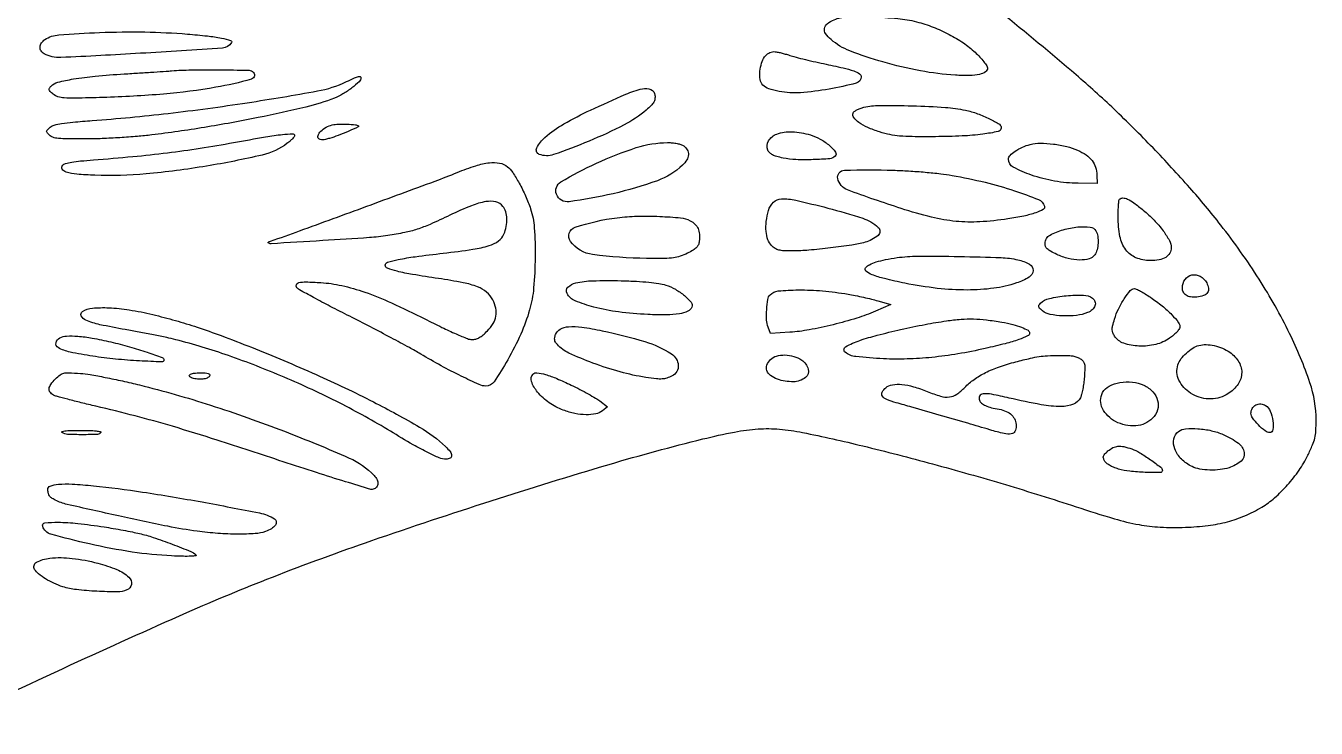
# Model space of a CAD drawing. Header units: inches. Extents: x 164 to 6104, y 4585 to 8790.
# Drawn here: x 5704.69 to 5746.51, y 5336.62 to 5359.37 of the extents above; entities that cross this region are included whole.
import ezdxf

# ---------------------------------------------------------------- set-up
doc = ezdxf.new("R2010")
doc.units = ezdxf.units.IN
doc.header["$LTSCALE"] = 50
doc.header["$MEASUREMENT"] = 0

# ---------------------------------------------------------------- blocks, each defined once
blk = doc.blocks.new('JACZ-COO-GE-001-CAR-LOGO-R00')
at = {"color": 8}
blk.add_lwpolyline([(6450.35, 2728.54, -0.004197), (6508.43, 2755.93, -0.004364), (6560.89, 2779.58, -0.011024), (6599.57, 2795.61, -0.009421), (6644.52, 2812.12, -0.00566), (6698.45, 2830.09, -0.005668), (6751.65, 2846.5, -0.011446), (6793.99, 2857.98, -0.012877), (6808.34, 2861.13, -0.031434), (6819.06, 2862.51, -0.037776), (6828.62, 2862.41, -0.028164), (6839.07, 2860.91, -0.010127), (6866.25, 2854.85, -0.006409), (6897.7, 2846.75, -0.006174), (6930.68, 2837.36, -0.006666), (6962.57, 2827.39, 0.006902), (6979.91, 2821.98, 0.02578), (6991.01, 2819.29, 0.034529), (7000.59, 2818.17, 0.021036), (7011.99, 2818.11, 0.021781), (7022.23, 2818.93, 0.033545), (7030.96, 2820.61, 0.036492), (7038.81, 2823.31, 0.033652), (7046.42, 2827.18, 0.045317), (7052.27, 2831.44, 0.031214), (7058.1, 2837.22, 0.030679), (7063.29, 2843.84, 0.03782), (7067.24, 2850.6, 0.012192), (7069.37, 2855.27, 0.042268), (7070.41, 2858.41, 0.044428), (7070.88, 2861.61, 0.014509), (7071.01, 2866.38, 0.082028), (7068.19, 2883.4, 0.031601), (7059.03, 2905.6, 0.028704), (7045.27, 2930.1, 0.023596), (7027.93, 2954.58, 0.015044), (7013.94, 2971.41, 0.010781), (6997.35, 2989.39, 0.010661), (6979.72, 3006.92, 0.013264), (6962.57, 3022.42, 0.01644), (6893.02, 3078.13, 0.00673)], format="xyb", dxfattribs=at)
for points in [[(6890.57, 3046.37, -0.028403), (6898.04, 3043.95, -0.02778), (6905.24, 3040.69, -0.028937), (6911.71, 3036.83, -0.040289), (6916.97, 3032.6, -0.015161), (6919.11, 3030.45, -0.020045), (6920.92, 3028.35, -0.01783), (6922.27, 3026.53, -0.151444), (6922.57, 3025.57, -0.245321), (6921.63, 3023.77, -0.096001), (6918.99, 3022.6, -0.053747), (6914.55, 3022.07, -0.018483), (6908.07, 3022.24, -0.030621), (6892.27, 3024.21, -0.023418), (6875.32, 3028.22, -0.022724), (6860.35, 3033.26, -0.085914), (6851.91, 3038.33, -0.061619), (6849.46, 3041.04, -0.195561), (6848.92, 3043.37, -0.193006), (6850.17, 3045.44, -0.059927), (6853.36, 3047.3, -0.094481), (6858.85, 3048.53, -0.014065), (6870.25, 3048.56, -0.016776), (6882.02, 3047.87, -0.040997)], [(6561.17, 3040.84, -0.007515), (6570.22, 3039.97, -0.02059), (6576.57, 3039.01, -0.023956), (6580.72, 3037.99, -0.494147), (6581.11, 3036.95, -0.241863), (6577.04, 3034.49, -0.00214), (6540.04, 3032.13, -0.003223), (6503.99, 3030.22, -0.135303), (6496.5, 3031.91, -0.130224), (6495.1, 3033.22, -0.155865), (6494.65, 3034.96, -0.138648), (6495.29, 3036.8, -0.095946), (6496.87, 3038.34, -0.126772), (6503.13, 3040.47, -0.009196), (6521.51, 3041.52, -0.013581), (6541.94, 3041.76, -0.016221)], [(6832.64, 3031.38, 0.017442), (6835.07, 3030.65, 0.004221), (6839.15, 3029.61, 0.004325), (6843.84, 3028.5, 0.004287), (6848.57, 3027.47, -0.00531), (6857.36, 3025.54, -0.027368), (6862.14, 3024.15, -0.052189), (6864.79, 3022.9, -0.262182), (6865.57, 3021.52, -0.343141), (6863.32, 3018.63, -0.017869), (6851.03, 3015.98, -0.026075), (6838.04, 3014.34, -0.065158), (6828.51, 3014.89, -0.034454), (6823.76, 3016.13, -0.123486), (6821.14, 3017.82, -0.152012), (6819.93, 3020.31, -0.06171), (6819.82, 3024.14, -0.04996), (6820.53, 3027.72, -0.081034), (6821.9, 3030.5, -0.102937), (6823.79, 3032.25, -0.136232), (6826.05, 3032.88, -0.043367), (6827.17, 3032.78, -0.012638), (6828.88, 3032.44, -0.012599), (6830.79, 3031.95, -0.013173)], [(6639.57, 3021.07, -0.207848), (6638.81, 3019.33, -0.023831), (6635.48, 3016.51, -0.028871), (6631.47, 3013.78, -0.041799), (6627.63, 3011.89, -0.034669), (6614.64, 3007.81, -0.008979), (6593.21, 3003.1, -0.009206), (6568.86, 2998.66, -0.010065), (6545.07, 2995.27, -0.009665), (6538.61, 2994.6, -0.00536), (6530.71, 2994.03, -0.005344), (6522.7, 2993.62, -0.008588), (6515.86, 2993.47, -0.003223), (6507.1, 2993.47, -0.023531), (6502.91, 2993.7, -0.052283), (6500.46, 2994.21, -0.12104), (6498.86, 2995.19, -0.022536), (6497.81, 2996.35, -0.198998), (6497.62, 2997, -0.180517), (6497.93, 2997.63, -0.018009), (6499.21, 2998.76, -0.106325), (6501.04, 2999.71, -0.026767), (6504.35, 3000.41, -0.016795), (6509.52, 3001.05, -0.003936), (6518.21, 3001.76, 0.010457), (6552.5, 3005.02, 0.009096), (6588.26, 3009.83, 0.006974), (6619.96, 3015.13, 0.065652), (6633.07, 3019.35, -0.00463), (6636.74, 3021.04, -0.040899), (6638.42, 3021.64, -0.16154), (6639.22, 3021.59, -0.306646)], [(6590.57, 3023.9, -0.646843), (6590.08, 3020.46, -0.027293), (6574.08, 3016.78, -0.021747), (6550.47, 3013.73, -0.014252), (6523.07, 3012.18, -0.00188), (6510.46, 3011.87, -0.021841), (6505.53, 3011.98, -0.060007), (6502.71, 3012.52, -0.096359), (6500.57, 3013.68, -0.01708), (6499.16, 3014.94, -0.139856), (6498.72, 3015.67, -0.213973), (6498.84, 3016.36, -0.047236), (6499.62, 3017.33, -0.138498), (6502.66, 3019.06, -0.019642), (6509.77, 3020.54, -0.017956), (6519.58, 3021.82, -0.007996), (6532.57, 3022.83, 0.000347), (6539.56, 3023.27, 0.000424), (6546.1, 3023.69, 0.000354), (6551.6, 3024.05, 0.003018), (6554.07, 3024.23, -0.01599), (6562.92, 3024.64, -0.00585), (6575.45, 3024.67, -0.001874), (6588.54, 3024.51, -0.1377)], [(6772.37, 3013.25, -0.060133), (6772.33, 3011.47, -0.096281), (6771.83, 3010.03, -0.06694), (6770.68, 3008.56, -0.017074), (6768.44, 3006.5, -0.058816), (6758.46, 2999.81, -0.020085), (6742.61, 2992.49, -0.014504), (6726.58, 2986.39, -0.177072), (6720.13, 2986.49, -0.442756), (6718.99, 2989.41, -0.099123), (6722.69, 2994.18, -0.047318), (6731.25, 3000.26, -0.02227), (6743.29, 3006.51, -0.005659), (6759.16, 3013.66, -0.046074), (6766.72, 3016.16, -0.162779), (6770.54, 3015.8, -0.270333)], [(6912.57, 3006.45, -0.032635), (6918.07, 3004.88, -0.02941), (6923.52, 3002.55, -0.023966), (6927.96, 3000.07, -0.286365), (6928.79, 2998.38, -0.326772), (6927.36, 2996.79, -0.018695), (6920.5, 2995.63, -0.020958), (6911.13, 2994.81, -0.010042), (6899.07, 2994.49, -0.003625), (6888.58, 2994.5, -0.019253), (6882.84, 2994.77, -0.031492), (6878.52, 2995.41, -0.023327), (6873.85, 2996.65, -0.026609), (6868.48, 2998.66, -0.051321), (6864.48, 3000.91, -0.074409), (6862.14, 3003.16, -0.261748), (6861.84, 3005.15, -0.142951), (6862.36, 3005.83, -0.03688), (6863.54, 3006.57, -0.034462), (6865.07, 3007.26, -0.029178), (6866.76, 3007.77, -0.057966), (6873.8, 3008.61, -0.007892), (6888.66, 3008.42, -0.009124), (6903.58, 3007.72, -0.037178)], [(6609.57, 2994.93, -0.170326), (6609.39, 2994.42, -0.021072), (6608.61, 2993.53, -0.022934), (6607.56, 2992.52, -0.017095), (6606.31, 2991.5, -0.106686), (6594.99, 2986.18, -0.01544), (6569.85, 2981.2, -0.018586), (6542.52, 2977.69, -0.031325), (6519.42, 2977.05, -0.01271), (6511.23, 2977.55, -0.053957), (6506.42, 2978.49, -0.182476), (6504.64, 2979.88, -0.346129), (6504.85, 2981.58, -0.130709), (6506.14, 2982.33, -0.022885), (6508.92, 2982.95, -0.018248), (6512.94, 2983.51, -0.006504), (6518.71, 2984.02, 0.004828), (6536.53, 2985.53, 0.007085), (6552.16, 2987.23, 0.007564), (6566.92, 2989.28, 0.006903), (6582.07, 2991.83, -0.002476), (6596.52, 2994.39, -0.014585), (6604.13, 2995.48, -0.020795), (6608.68, 2995.8, -0.42276)], [(6638.4, 2999.32, -0.553858), (6638.34, 2998.88, -0.003391), (6633.82, 2996.89, -0.010306), (6629.24, 2995.02, -0.018885), (6625.43, 2993.72, -0.020011), (6623.63, 2993.26, -0.044352), (6622.23, 2993.08, -0.0617), (6621.18, 2993.18, -0.144157), (6620.5, 2993.55, -0.300641), (6620.2, 2995.01, -0.098056), (6621.46, 2996.94, -0.072564), (6623.83, 2998.75, -0.073724), (6626.59, 2999.79, -0.046025), (6629.35, 3000.13, -0.017096), (6633.27, 3000.11, -0.011813), (6637.1, 2999.86, -0.153772)], [(6842.59, 2995.28, -0.055773), (6847.07, 2993.38, -0.050196), (6851.21, 2990.48, -0.059324), (6853.9, 2987.54, -0.36702), (6853.74, 2985.65, -0.177409), (6851.36, 2984.55, -0.012236), (6843.85, 2984.11, -0.018443), (6836.08, 2984.13, -0.041287), (6830.22, 2984.85, -0.016848), (6827.35, 2985.54, -0.050322), (6825.47, 2986.28, -0.074922), (6824.23, 2987.17, -0.093004), (6823.41, 2988.34, -0.245763), (6823.64, 2992.57, -0.17343), (6827.38, 2995.66, -0.099923), (6834.32, 2996.7, -0.059517)], [(6785.35, 2990.32, -0.112872), (6786.96, 2988.53, -0.143672), (6787.46, 2986.38, -0.120627), (6786.72, 2984, -0.066959), (6784.82, 2981.63, -0.104814), (6773.49, 2974.62, -0.029549), (6753.45, 2968.73, -0.023389), (6733.58, 2965.12, -0.347433), (6727.89, 2968.49, -0.366424), (6729.82, 2974.03, -0.024332), (6745.9, 2982.47, -0.031166), (6763.96, 2989.53, -0.074989), (6778.1, 2991.82, -0.024815), (6780.29, 2991.74, -0.028995), (6782.35, 2991.43, -0.031836), (6784.11, 2990.95, -0.069983)], [(6963.24, 2988.42, -0.043769), (6967.12, 2986.22, -0.078042), (6969.78, 2983.7, -0.087542), (6971.35, 2980.7, -0.069342), (6971.96, 2977.09), (6972.07, 2973.38), (6963.57, 2973.45, -0.041028), (6952.88, 2974.42, -0.040233), (6942.42, 2977.13, -0.040531), (6934.24, 2980.73, -0.275498), (6932.07, 2984.36, -0.198059), (6932.76, 2986.04, -0.049245), (6935.1, 2987.97, -0.044791), (6938.32, 2989.74, -0.040533), (6941.91, 2990.98, -0.064225), (6946.39, 2991.53, -0.028349), (6952.35, 2991.16, -0.028322), (6958.41, 2990.08, -0.049005)], [(6705.76, 2980.94, -0.08043), (6708.13, 2978.37, -0.0206), (6711.05, 2973.52, -0.020852), (6713.9, 2967.74, -0.022345), (6716.2, 2961.88, -0.065895), (6717.89, 2953.4, -0.018787), (6718.25, 2939.95, -0.019501), (6717.58, 2926.2, -0.04747), (6715.73, 2916.23, -0.035279), (6711.77, 2905.32, -0.025401), (6705.9, 2893.76, -0.018532), (6699.7, 2883.83, -0.248978), (6696.04, 2881.88, -0.106885), (6692.96, 2882.54, -0.00741), (6684.89, 2886.35, -0.010793), (6675.74, 2891.08, -0.009987), (6666.57, 2896.31, 0.009837), (6661.45, 2899.24, 0.002654), (6653.23, 2903.67, 0.002686), (6643.84, 2908.6, 0.002781), (6634.5, 2913.37, -0.002979), (6625.75, 2917.84, -0.004461), (6618.18, 2921.86, -0.001935), (6611.76, 2925.37, -0.093704), (6610.63, 2926.3, -0.272735), (6610.42, 2927.66, -0.251956), (6611.5, 2928.58, -0.058943), (6614.84, 2928.89, -0.0095), (6621.39, 2928.61, -0.039476), (6630.95, 2927.25, -0.028849), (6641.27, 2924.3, -0.022848), (6653.35, 2919.47, -0.010898), (6668.42, 2912.21, 0.005249), (6676.15, 2908.38, 0.009426), (6682.59, 2905.42, 0.00776), (6687.72, 2903.28, 0.095464), (6689.79, 2902.88, 0.069622), (6691.41, 2903.1, 0.058684), (6693, 2903.77, 0.046231), (6694.71, 2904.95, 0.022029), (6696.69, 2906.76, 0.060911), (6699.27, 2910.07, 0.093435), (6700.53, 2913.46, 0.0956), (6700.46, 2917.03, 0.066449), (6699.09, 2920.83, 0.100044), (6696.34, 2924.26, 0.080572), (6692.27, 2926.67, 0.046063), (6685.76, 2928.54, 0.010711), (6674.54, 2930.44, -0.004884), (6662.92, 2932.27, -0.019654), (6655.89, 2933.73, -0.02581), (6651.52, 2935.06, -0.315729), (6650.57, 2936.42, -0.330311), (6651.56, 2937.75, -0.022357), (6656.4, 2938.98, -0.018143), (6664.1, 2940.3, -0.004517), (6676.76, 2941.87, 0.007676), (6690.18, 2943.63, 0.039667), (6697.48, 2945.29, 0.079253), (6701.74, 2947.41, 0.139582), (6704.17, 2950.47, 0.05106), (6705.23, 2953.96, 0.058223), (6705.49, 2957.45, 0.064315), (6704.96, 2960.58, 0.09602), (6703.66, 2963.02, 0.165955), (6700.49, 2965.01, 0.099888), (6696.02, 2965.15, 0.054758), (6689.53, 2963.32, 0.014762), (6679.72, 2959.01, -0.006859), (6670.78, 2954.9, -0.024929), (6664.94, 2952.66, -0.029061), (6659.37, 2951.19, -0.011951), (6651.69, 2949.82, -0.02111), (6643.37, 2948.9, -0.001874), (6622.32, 2947.54, -0.000322), (6598.99, 2946.13, -0.1791), (6597.68, 2946.53, -0.365838), (6597.64, 2946.69, -0.108334), (6597.81, 2946.88, -0.056057), (6598.17, 2947.1, -0.026454), (6598.68, 2947.31, 0.005469), (6611.9, 2951.96, 0.000595), (6642.22, 2963.07, 0.000472), (6673.03, 2974.42, 0.008059), (6683.08, 2978.32, -0.017873), (6691.48, 2981.39, -0.049984), (6697.6, 2982.73, -0.075545), (6702.2, 2982.56, -0.12056)], [(6906.57, 2977.01, -0.015968), (6921.45, 2973.91, -0.020842), (6934.81, 2970.07, -0.016355), (6945.54, 2966.1, -0.220022), (6948.33, 2963.11, -0.359655), (6947.76, 2961.65, -0.043186), (6944.35, 2960.13, -0.032443), (6939.04, 2958.66, -0.013898), (6931.78, 2957.35, -0.02304), (6919.08, 2956.03, -0.038659), (6908.36, 2956.25, -0.036282), (6897.34, 2958.13, -0.017675), (6883.6, 2962.05, -0.010245), (6859.37, 2970.44, -0.259477), (6854.96, 2975.57, -0.46552), (6857.96, 2979.35, -0.014921), (6880.07, 2979.34, -0.008095), (6886.96, 2979.02, -0.006285), (6894.45, 2978.46, -0.00636), (6901.43, 2977.76, -0.015247)], [(6992.95, 2961.29, -0.027559), (6997.84, 2956.78, -0.032786), (7001.91, 2952, -0.035293), (7004.74, 2947.58, -0.125317), (7005.57, 2944.34, -0.132971), (7004.9, 2941.87, -0.123412), (7003.07, 2939.99, -0.092952), (7000.08, 2938.85, -0.048679), (6996.1, 2938.52, -0.093731), (6989.63, 2939.84, -0.137656), (6985.08, 2943.39, -0.111073), (6982.42, 2949.44, -0.048249), (6981.57, 2958.23, -0.008492), (6981.62, 2961.08, -0.012347), (6981.77, 2963.59, -0.00794), (6981.97, 2965.66, -0.169158), (6982.24, 2966.21, -0.208469), (6983.74, 2966.8, -0.098716), (6985.81, 2966.31, -0.051285), (6988.71, 2964.6, -0.013615)], [(6850.41, 2962.28, -0.016048), (6866.2, 2957.65, -0.10681), (6873.24, 2953.53, -0.448953), (6873.18, 2949.93, -0.11241), (6867.27, 2946.8, -0.028065), (6861.23, 2945.53, -0.007841), (6851.66, 2944.23, -0.008161), (6841.87, 2943.22, -0.021033), (6834.77, 2942.9, -0.010139), (6830.6, 2942.97, -0.051762), (6828.3, 2943.3, -0.082875), (6826.65, 2944.01, -0.052527), (6825.02, 2945.33, -0.113597), (6823.38, 2947.96, -0.061499), (6822.58, 2951.71, -0.052015), (6822.66, 2956.23, -0.037582), (6823.64, 2961.18, -0.137519), (6825.86, 2964.86, -0.179958), (6829.46, 2966.37, -0.066042), (6836.01, 2965.78, -0.007585)], [(6788.31, 2956.54, -0.072091), (6790.46, 2954.98, -0.096337), (6791.84, 2953, -0.085848), (6792.46, 2950.47, -0.046547), (6792.4, 2947.25, -0.073582), (6791.98, 2945.69, -0.093728), (6791.15, 2944.45, -0.063585), (6789.66, 2943.29, -0.017939), (6787.07, 2941.88, -0.031968), (6783.75, 2940.48, -0.05243), (6780.79, 2939.78, -0.029954), (6776.75, 2939.51, -0.004427), (6768.57, 2939.53, -0.02966), (6744.24, 2941.25, -0.207428), (6734.25, 2947.22, -0.507478), (6736.35, 2953.64, -0.047712), (6755.38, 2957.89, -0.024903), (6764.29, 2958.56, -0.016482), (6774.55, 2958.48, -0.013554), (6783.97, 2957.84, -0.097497)], [(6971.53, 2951.94, -0.084909), (6972.35, 2949.5, -0.0502), (6972.51, 2946.41, -0.050419), (6972.06, 2943.38, -0.090609), (6971.01, 2941.1, -0.175857), (6968.5, 2939.34, -0.069488), (6964.24, 2938.8, -0.058122), (6959.08, 2939.48, -0.047401), (6953.82, 2941.34, -0.015178), (6951.07, 2942.73, -0.06511), (6949.59, 2943.8, -0.109914), (6948.83, 2944.91, -0.094377), (6948.57, 2946.3, -0.066517), (6948.72, 2947.43, -0.069668), (6949.16, 2948.46, -0.069223), (6949.88, 2949.34, -0.064367), (6950.82, 2950.02, -0.052745), (6956.8, 2952.46, -0.04749), (6963.37, 2953.71, -0.050466), (6968.99, 2953.66, -0.247483)], [(6936.33, 2938.89, -0.06964), (6941.6, 2936.91, -0.290503), (6943.17, 2934.07, -0.245977), (6941.33, 2931.03, -0.056441), (6935.7, 2928.42, -0.047419), (6925.38, 2926.05, -0.032291), (6913.35, 2925.25, -0.028953), (6899.91, 2926, -0.021886), (6885.3, 2928.32, -0.008888), (6876.05, 2930.38, -0.034651), (6870.46, 2932.15, -0.076417), (6867.68, 2933.77, -0.417792), (6867.53, 2935.33, -0.107294), (6869.27, 2936.69, -0.035311), (6872.3, 2937.9, -0.0282), (6876.44, 2938.97, -0.014286), (6881.74, 2939.87, -0.034254), (6891.03, 2940.53, -0.005092), (6909.8, 2940.39, -0.004401), (6928.69, 2939.88, -0.046584)], [(7021.57, 2928.53, -0.094381), (7022.41, 2926.07, -0.187236), (7021.95, 2924.09, -0.158704), (7020.17, 2922.72, -0.064413), (7017.15, 2922.06, -0.053081), (7014.32, 2922.13, -0.110756), (7012.26, 2922.87, -0.141798), (7011.03, 2924.28, -0.113823), (7010.6, 2926.25, -0.150388), (7011.83, 2930.04, -0.190682), (7014.88, 2932.04, -0.18042), (7018.61, 2931.47, -0.137012)], [(6777.28, 2927.45, -0.053686), (6781.63, 2925.56, -0.046226), (6785.73, 2922.7, -0.048191), (6788.66, 2919.69, -0.26679), (6789, 2917.55, -0.199425), (6787.21, 2915.66, -0.06239), (6783.4, 2914.52, -0.040121), (6777.56, 2914.01, -0.013998), (6769.12, 2914.18, -0.020262), (6755.97, 2915.35, -0.031345), (6744.78, 2917.53, -0.03461), (6736.32, 2920.38, -0.17321), (6732.68, 2923.68, -0.330899), (6733.09, 2926.48, -0.138888), (6736.62, 2928.44, -0.051593), (6744.28, 2929.43, -0.012528), (6757.07, 2929.44, -0.006428), (6764.03, 2929.18, -0.012021), (6769.65, 2928.76, -0.014634), (6774.09, 2928.2, -0.036448)], [(6996.21, 2921.95, -0.022367), (7001.49, 2918.05, -0.030655), (7005.85, 2914.06, -0.030921), (7008.9, 2910.49, -0.211795), (7009.41, 2908.28, -0.117328), (7009.01, 2907.39, -0.026481), (7007.92, 2906.12, -0.02604), (7006.47, 2904.76, -0.022682), (7004.82, 2903.49, -0.094503), (6998.59, 2900.67, -0.068429), (6991, 2899.92, -0.073329), (6984.09, 2901.2, -0.166617), (6979.95, 2904.42, -0.049438), (6979.16, 2905.94, -0.096206), (6978.9, 2907.27, -0.060088), (6979.11, 2908.98, -0.010414), (6979.96, 2912.15, -0.042362), (6981.69, 2916.63, -0.032019), (6984.3, 2921.23, -0.027762), (6987.07, 2924.99, -0.223484), (6988.96, 2925.88, -0.114092), (6989.79, 2925.69, -0.010692), (6991.66, 2924.72, -0.013279), (6993.86, 2923.45, -0.01006)], [(6859.57, 2923.38, -0.007765), (6862.87, 2922.76, -0.005317), (6866.6, 2921.97, -0.00536), (6870.18, 2921.13, -0.010806), (6872.98, 2920.37), (6878.89, 2918.64), (6871.98, 2915.66, -0.02721), (6863.55, 2912.55, -0.014472), (6852.82, 2909.59, -0.014468), (6842.02, 2907.26, -0.02896), (6833.35, 2906.17), (6824.63, 2905.59), (6823.51, 2908.48, -0.079224), (6822.83, 2911.7, -0.027501), (6822.84, 2916.45, -0.024021), (6823.33, 2921.04, -0.159249), (6824.35, 2923.06, -0.174302), (6828.06, 2924.81, -0.021566), (6837.12, 2925.28, -0.024041), (6848.06, 2924.85, -0.020147)], [(6970, 2921.55, -0.154856), (6971.13, 2920.01, -0.164504), (6971.13, 2918.14, -0.131304), (6969.92, 2916.33, -0.087172), (6967.79, 2915.03, -0.065732), (6962.82, 2913.8, -0.037382), (6956.63, 2913.58, -0.036672), (6950.83, 2914.23, -0.126052), (6947.43, 2915.81, -0.018866), (6946.13, 2916.97, -0.141561), (6945.71, 2917.68, -0.21216), (6945.83, 2918.34, -0.049592), (6946.57, 2919.24, -0.140443), (6950.52, 2921.42, -0.03151), (6958.18, 2922.66, -0.03104), (6965.92, 2922.94, -0.152564)], [(6545.57, 2914.16, -0.010276), (6555.78, 2911.5, -0.011203), (6565.59, 2908.49, -0.009565), (6576.47, 2904.64, -0.00475), (6590.12, 2899.37, -0.010144), (6619.28, 2887.11, -0.013539), (6645.19, 2874.74, -0.014236), (6666.05, 2863.32, -0.055522), (6677.82, 2854.54, -0.04232), (6679.86, 2852.28, -0.154209), (6680.51, 2850.48, -0.287748), (6679.84, 2849.33, -0.122692), (6678.04, 2848.88, -0.095475), (6674.98, 2849.47, -0.020995), (6670.08, 2851.67, -0.015155), (6663.17, 2855.4, -0.004597), (6652.93, 2861.47, 0.018749), (6629.87, 2874.25, 0.016497), (6604.94, 2885.86, 0.016742), (6579.74, 2895.61, 0.021471), (6555.95, 2902.78, 0.009414), (6551.83, 2903.75, 0.003314), (6545.89, 2904.99, 0.003289), (6539.34, 2906.27, 0.003851), (6533.11, 2907.39, -0.010172), (6521.68, 2909.6, -0.047256), (6515.28, 2911.61, -0.184817), (6513.24, 2913.57, -0.37952), (6513.82, 2915.54, -0.117493), (6518.31, 2917.06, -0.033817), (6525.69, 2917.24, -0.029296), (6534.94, 2916.29, -0.01853)], [(6748.57, 2906.86, -0.021614), (6767.87, 2901.96, -0.070286), (6779.82, 2896.44, -0.237034), (6782.91, 2891.2, -0.304844), (6780.18, 2886.48, -0.03307), (6777.69, 2885.46, -0.06679), (6775.62, 2885.07, -0.043902), (6773.02, 2885.15, -0.007813), (6768.18, 2885.81, -0.029363), (6756.71, 2888.26, -0.021671), (6744.36, 2892.25, -0.019791), (6733.52, 2896.77, -0.100722), (6728.29, 2900.63, -0.044278), (6727.46, 2901.73, -0.095546), (6727.08, 2902.72, -0.093747), (6727.09, 2903.79, -0.041489), (6727.48, 2905.15, -0.179315), (6729.6, 2907.58, -0.104586), (6733.35, 2908.69, -0.056334), (6739.3, 2908.5, -0.015396)], [(6929.07, 2910.74, -0.018315), (6933.99, 2909.69, -0.03107), (6938, 2908.41, -0.033261), (6940.87, 2907.07, -0.273279), (6941.57, 2905.88, -0.290695), (6940.7, 2904.51, -0.025199), (6936.7, 2902.87, -0.021801), (6930.6, 2901.02, -0.007367), (6921.59, 2898.85, -0.013733), (6909.21, 2896.41, -0.016568), (6897.46, 2894.83, -0.017548), (6886.27, 2894.1, -0.020166), (6875.57, 2894.2, -0.014088), (6863.11, 2895.18, -0.140421), (6858.31, 2897.13, -0.529534), (6858.48, 2899.57, -0.050978), (6864.96, 2902.52, -0.018226), (6872.75, 2904.83, -0.007759), (6883.34, 2907.39, -0.007777), (6894.42, 2909.7, -0.012363), (6903.99, 2911.3, -0.015562), (6910.61, 2912.03, -0.025219), (6916.26, 2912.19, -0.024363), (6922.05, 2911.77, -0.013366)], [(6526.57, 2901.81, -0.011291), (6535.1, 2899.62, -0.013656), (6542.99, 2897.18, -0.006482), (6549.79, 2894.77, -0.314066), (6550.57, 2893.65, -0.425203), (6549.67, 2892.79, -0.00398), (6539.55, 2893.24, -0.011442), (6528.75, 2894.07, -0.012834), (6518.42, 2895.36, -0.014436), (6508.17, 2897.22, -0.075234), (6502.81, 2899.23, -0.332411), (6501.85, 2901.39, -0.219291), (6503.57, 2903.64, -0.111056), (6506.64, 2904.47, -0.03077), (6511.66, 2904.38, -0.024918), (6518.25, 2903.52, -0.012164)], [(7031.99, 2897.16, -0.10811), (7036.17, 2892.62, -0.154021), (7037.37, 2887.3, -0.147943), (7035.32, 2882.1, -0.097438), (7030.39, 2877.9, -0.143714), (7022.46, 2876.07, -0.125257), (7014.33, 2878.66, -0.141268), (7009.07, 2884.51, -0.195138), (7008.6, 2891.48, -0.081329), (7009.97, 2894.1, -0.045617), (7012.39, 2896.77, -0.045422), (7015.27, 2898.99, -0.075754), (7018.07, 2900.21, -0.071658), (7021.3, 2900.59, -0.04768), (7025.01, 2900.14, -0.046057), (7028.73, 2898.96, -0.052984)], [(6838.67, 2893.59, -0.176256), (6841.61, 2889.55, -0.30544), (6840.38, 2885.75, -0.164366), (6834.89, 2883.81, -0.087416), (6827.7, 2884.98, -0.076731), (6824.61, 2886.62, -0.148802), (6822.97, 2888.85, -0.172681), (6822.98, 2891.38, -0.110342), (6824.57, 2893.88, -0.129614), (6827.25, 2895.44, -0.07272), (6831.02, 2895.91, -0.067363), (6835.1, 2895.28, -0.075996)], [(6964.47, 2894.23, -0.063564), (6965.76, 2893.06, -0.122002), (6966.38, 2891.82, -0.065194), (6966.55, 2889.94, -0.008828), (6966.32, 2885.98, -0.014363), (6966.03, 2883.25, -0.013872), (6965.59, 2880.51, -0.013928), (6965.06, 2878.12, -0.048308), (6964.54, 2876.63, -0.194022), (6961.38, 2873.69, -0.09071), (6955.81, 2872.64, -0.047041), (6946.86, 2873.44, -0.011554), (6932.38, 2876.46, 0.009316), (6924.45, 2878.16, 0.067072), (6920.56, 2878.38, 0.255988), (6919.03, 2877.38, 0.218025), (6918.91, 2875.44, 0.134836), (6919.86, 2874.14, 0.061068), (6921.67, 2873.04, 0.044738), (6924.32, 2872.12, 0.021035), (6927.88, 2871.39, -0.062972), (6931.08, 2870.44, -0.090829), (6933.52, 2868.79, -0.101491), (6935.04, 2866.54, -0.098061), (6935.57, 2863.85, -0.124212), (6934.95, 2861.4, -0.237297), (6933.33, 2860.26, -0.09495), (6930.12, 2860.4, -0.013347), (6923.69, 2862.12, 0.00112), (6913.66, 2865.06, 0.00054), (6900.79, 2868.79, 0.000489), (6888.45, 2872.34, 0.002238), (6881.27, 2874.36, -0.030135), (6877.05, 2875.8, -0.146776), (6875.11, 2877.38, -0.276965), (6875.01, 2879.14, -0.101986), (6876.65, 2881.15, -0.132383), (6879.62, 2882.46, -0.061435), (6883.86, 2882.6, -0.047876), (6889.15, 2881.6, -0.027123), (6895.3, 2879.45, 0.026286), (6901.36, 2877.31, 0.09803), (6905.37, 2876.95, 0.123295), (6908.7, 2878.17, 0.053448), (6912.33, 2881.24, -0.048551), (6916.51, 2884.85, -0.037284), (6921.68, 2887.96, -0.032758), (6927.93, 2890.6, -0.02205), (6935.35, 2892.83, -0.004606), (6941.98, 2894.44, -0.020549), (6945.92, 2895.18, -0.023956), (6949.62, 2895.55, -0.007837), (6955.1, 2895.74, -0.013373), (6958.51, 2895.72, -0.031343), (6961.05, 2895.47, -0.042221), (6962.98, 2894.99, -0.070814)], [(6539.57, 2882.38, -0.017126), (6571.65, 2873.25, -0.014305), (6605.04, 2861.44, -0.011181), (6634.27, 2849.39, -0.101136), (6645.5, 2841.45, -0.069625), (6646.83, 2839.57, -0.133694), (6647.21, 2837.78, -0.166231), (6646.61, 2836.29, -0.123117), (6645.16, 2835.27, -0.166406), (6644, 2835.23, -0.000806), (6632.58, 2838.7, -0.003569), (6619.56, 2842.78, -0.002236), (6604.38, 2847.72, 0.001944), (6574.65, 2857.44, 0.00597), (6554.41, 2863.7, 0.008028), (6537.61, 2868.38, 0.007), (6519.89, 2872.75, -0.003209), (6513.15, 2874.36, -0.004456), (6507.14, 2875.89, -0.002796), (6502.11, 2877.25, -0.055482), (6500.64, 2877.84, -0.109325), (6499.12, 2879.15, -0.197753), (6498.71, 2880.7, -0.126564), (6499.5, 2882.63, -0.036194), (6501.64, 2885.1, -0.031978), (6503.73, 2886.94, -0.110842), (6505.36, 2887.7, -0.065805), (6507.57, 2887.89, -0.006542), (6512.89, 2887.57, -0.023489), (6517.23, 2887.04, -0.006235), (6524.1, 2885.8, -0.006311), (6531.89, 2884.18, -0.006459)], [(6571.32, 2886.63, -0.203839), (6570.49, 2885.68, -0.06858), (6568.69, 2885.1, -0.057181), (6566.37, 2884.96, -0.048), (6563.93, 2885.32, -0.096773), (6562.28, 2886.1, -0.498261), (6562.26, 2886.96, -0.135047), (6564, 2887.68, -0.030969), (6567.21, 2887.88, -0.015614), (6569.28, 2887.81, -0.05822), (6570.57, 2887.58, -0.132716), (6571.2, 2887.18, -0.273018)], [(6734.55, 2882.33, -0.007195), (6738.44, 2880.38, -0.007238), (6742.27, 2878.32, -0.007098), (6745.56, 2876.43, -0.028698), (6747.47, 2875.14), (6750.87, 2872.54), (6748.61, 2870.71, -0.121159), (6745.64, 2869.31, -0.05386), (6741.3, 2868.92, -0.047057), (6736.22, 2869.49, -0.038287), (6730.95, 2871.01, -0.063413), (6724.6, 2874.35, -0.065777), (6719.37, 2879.15, -0.085493), (6716.59, 2883.94, -0.292416), (6717.32, 2887.3, -0.237033), (6719.09, 2887.89, -0.034612), (6722.91, 2887.07, -0.029078), (6728.05, 2885.26, -0.013235)], [(6993.2, 2882.25, -0.094488), (6997.21, 2879.31, -0.123412), (6999.41, 2875.35, -0.135954), (6999.36, 2871.11, -0.12683), (6997.16, 2867.37, -0.182995), (6989.55, 2863.95, -0.134464), (6980.42, 2865.85, -0.159106), (6974.51, 2871.81, -0.244144), (6974.59, 2878.93, -0.149039), (6977.51, 2881.83, -0.077883), (6982.4, 2883.51, -0.071465), (6988.05, 2883.71, -0.083792)], [(7048.17, 2873.11, -0.14872), (7050.28, 2870.54, -0.061443), (7051.49, 2866.15, -0.072613), (7051.5, 2862.2, -0.37267), (7049.97, 2860.88, -0.172204), (7047.95, 2861.6, -0.030213), (7044.93, 2864.36, -0.03056), (7042.27, 2867.48, -0.16283), (7041.57, 2869.58, -0.132405), (7042.17, 2871.8, -0.139028), (7043.79, 2873.36, -0.139118), (7046, 2873.85, -0.132638)], [(6522.07, 2860.88, -0.250873), (6520.61, 2860.03, -0.008505), (6513.77, 2859.92, -0.011759), (6507.08, 2860.07, -0.132441), (6504.57, 2860.88, -0.606398), (6504.61, 2861.3, -0.067467), (6505.83, 2861.62, -0.023336), (6508.49, 2861.81, -0.005768), (6512.88, 2861.86, -0.007107), (6517.06, 2861.81, -0.019969), (6519.98, 2861.61, -0.024075), (6521.88, 2861.32, -0.521044)], [(7029.07, 2859.98, -0.053151), (7035.94, 2856.02, -0.194921), (7038.54, 2851.85, -0.270921), (7037.11, 2848.02, -0.090345), (7031.67, 2845.02, -0.053035), (7027.68, 2844.14, -0.035178), (7022.98, 2843.94, -0.035607), (7018.44, 2844.39, -0.068133), (7014.96, 2845.5, -0.08557), (7010.15, 2848.89, -0.104835), (7007.16, 2853.48, -0.135904), (7006.71, 2858.01, -0.195132), (7008.82, 2861.4, -0.138222), (7012.07, 2862.6, -0.037184), (7017.63, 2862.62, -0.037284), (7023.74, 2861.73, -0.049402)], [(6987.74, 2853.48, -0.049884), (6991.34, 2851.77, -0.01713), (6996.19, 2848.62, -0.009739), (7000.87, 2845.2, -0.234382), (7001.57, 2843.79, -0.411849), (7000.63, 2842.84, -0.009831), (6993.77, 2842.92, -0.01884), (6986.82, 2843.4, -0.045551), (6981.77, 2844.41, -0.024424), (6979.54, 2845.19, -0.035488), (6977.68, 2846.11, -0.041515), (6976.27, 2847.1, -0.096598), (6975.45, 2848.1, -0.055331), (6974.95, 2849.34, -0.15166), (6974.98, 2850.28, -0.110236), (6975.56, 2851.22, -0.022381), (6976.99, 2852.56, -0.061214), (6979.26, 2854.08, -0.09546), (6981.51, 2854.71, -0.077804), (6984.16, 2854.53, -0.029405)], [(6518.71, 2836.84, -0.01299), (6540.97, 2834.03, -0.007335), (6567.8, 2829.53, -0.003794), (6593.72, 2824.59, -0.091005), (6600.57, 2821.87, -0.232154), (6601.34, 2820.63, -0.182813), (6600.93, 2819.07, -0.100935), (6599.18, 2817.46, -0.051843), (6596.47, 2816.18, -0.068423), (6591.83, 2815.24, -0.017053), (6584.06, 2815.01, -0.016888), (6574.96, 2815.35, -0.015147), (6565.57, 2816.32, -0.017125), (6552.29, 2818.55, -0.00391), (6530, 2823.27, -0.001903), (6506.85, 2828.45, -0.063367), (6501.52, 2830.4, -0.021544), (6499.75, 2831.42, -0.096735), (6498.88, 2832.24, -0.106345), (6498.42, 2833.29, -0.028771), (6498.17, 2835.08, -0.340909), (6499.22, 2836.71, -0.063563), (6502.93, 2837.51, -0.035742), (6509.17, 2837.59, -0.010539)], [(6523.57, 2818.27, -0.004301), (6527.68, 2817.6, -0.003259), (6532.18, 2816.79, -0.003295), (6536.39, 2815.98, -0.007661), (6539.53, 2815.3, -0.024386), (6545.77, 2813.54, -0.009183), (6554.31, 2810.48, -0.005317), (6562.74, 2807.19, -0.102056), (6565.07, 2805.64, -0.61628), (6564.93, 2805.21, -0.025423), (6562.85, 2805.02, -0.016901), (6559.38, 2805, -0.004956), (6554.07, 2805.19, -0.025349), (6536.21, 2806.93, -0.019409), (6516.93, 2810.58, -0.011757), (6499.54, 2815, -0.251036), (6495.84, 2818.55, -0.473719), (6496.82, 2820.08, -0.031465), (6502.77, 2820.39, -0.025246), (6511.66, 2819.85, -0.010561)], [(6520.68, 2801.91, -0.033904), (6529.3, 2799.02, -0.087979), (6534.81, 2795.51, -0.249374), (6535.93, 2792.34, -0.269532), (6533.89, 2789.79, -0.091841), (6529.52, 2788.97, -0.013002), (6520.34, 2789.19, -0.015323), (6511.03, 2789.94, -0.049637), (6504.98, 2791.23, -0.02977), (6500.92, 2792.81, -0.030712), (6497.11, 2794.83, -0.032776), (6494.01, 2797.04, -0.083193), (6492.19, 2799.1, -0.431657), (6493.04, 2802.32, -0.100094), (6499.05, 2804.17, -0.053708), (6509.17, 2804.08, -0.034856)]]:
    blk.add_lwpolyline(points, format="xyb", close=True, dxfattribs=at)

msp = doc.modelspace()

# ---------------------------------------------------------------- block references
at = {"xscale": 0.07174195398747743, "yscale": 0.07174195398747743, "zscale": 0.07174195398747743}
msp.add_blockref('JACZ-COO-GE-001-CAR-LOGO-R00', (5239.21848, 5140.95246), dxfattribs=at)

doc.saveas('drawing.dxf')
